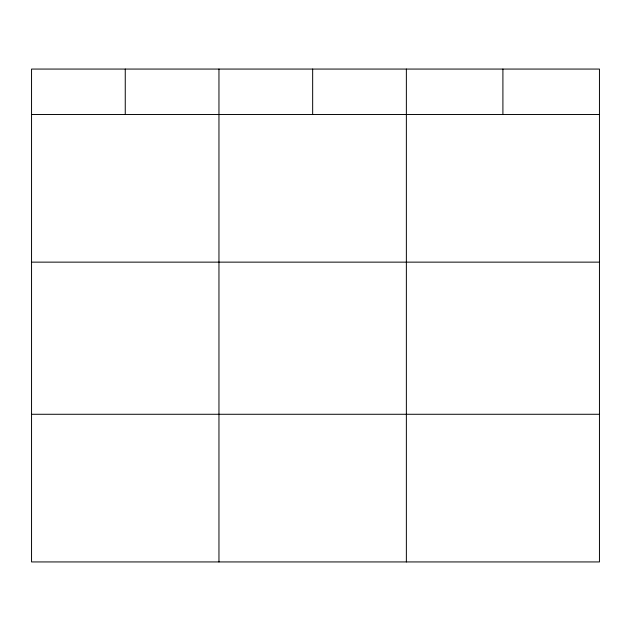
<?xml version="1.0" encoding="UTF-8"?>
<svg xmlns="http://www.w3.org/2000/svg" width="631" height="631" viewBox="0 0 631 631"><rect width="100%" height="100%" fill="white"/><g stroke="black" fill="none" stroke-linecap="round" stroke-linejoin="round"><path stroke-width="0.95" d="M599.45 262.141L599.45 69.063L31.55 69.063L31.55 561.937L599.45 561.937L599.45 262.141L31.55 262.141M31.55 114.479L599.45 114.479M31.55 414.275L599.45 414.275M502.907 69.063L502.907 114.479M406.364 69.063L406.364 561.937M312.66 69.063L312.66 114.479M218.957 69.063L218.957 561.937M125.254 69.063L125.254 114.479"/></g></svg>
